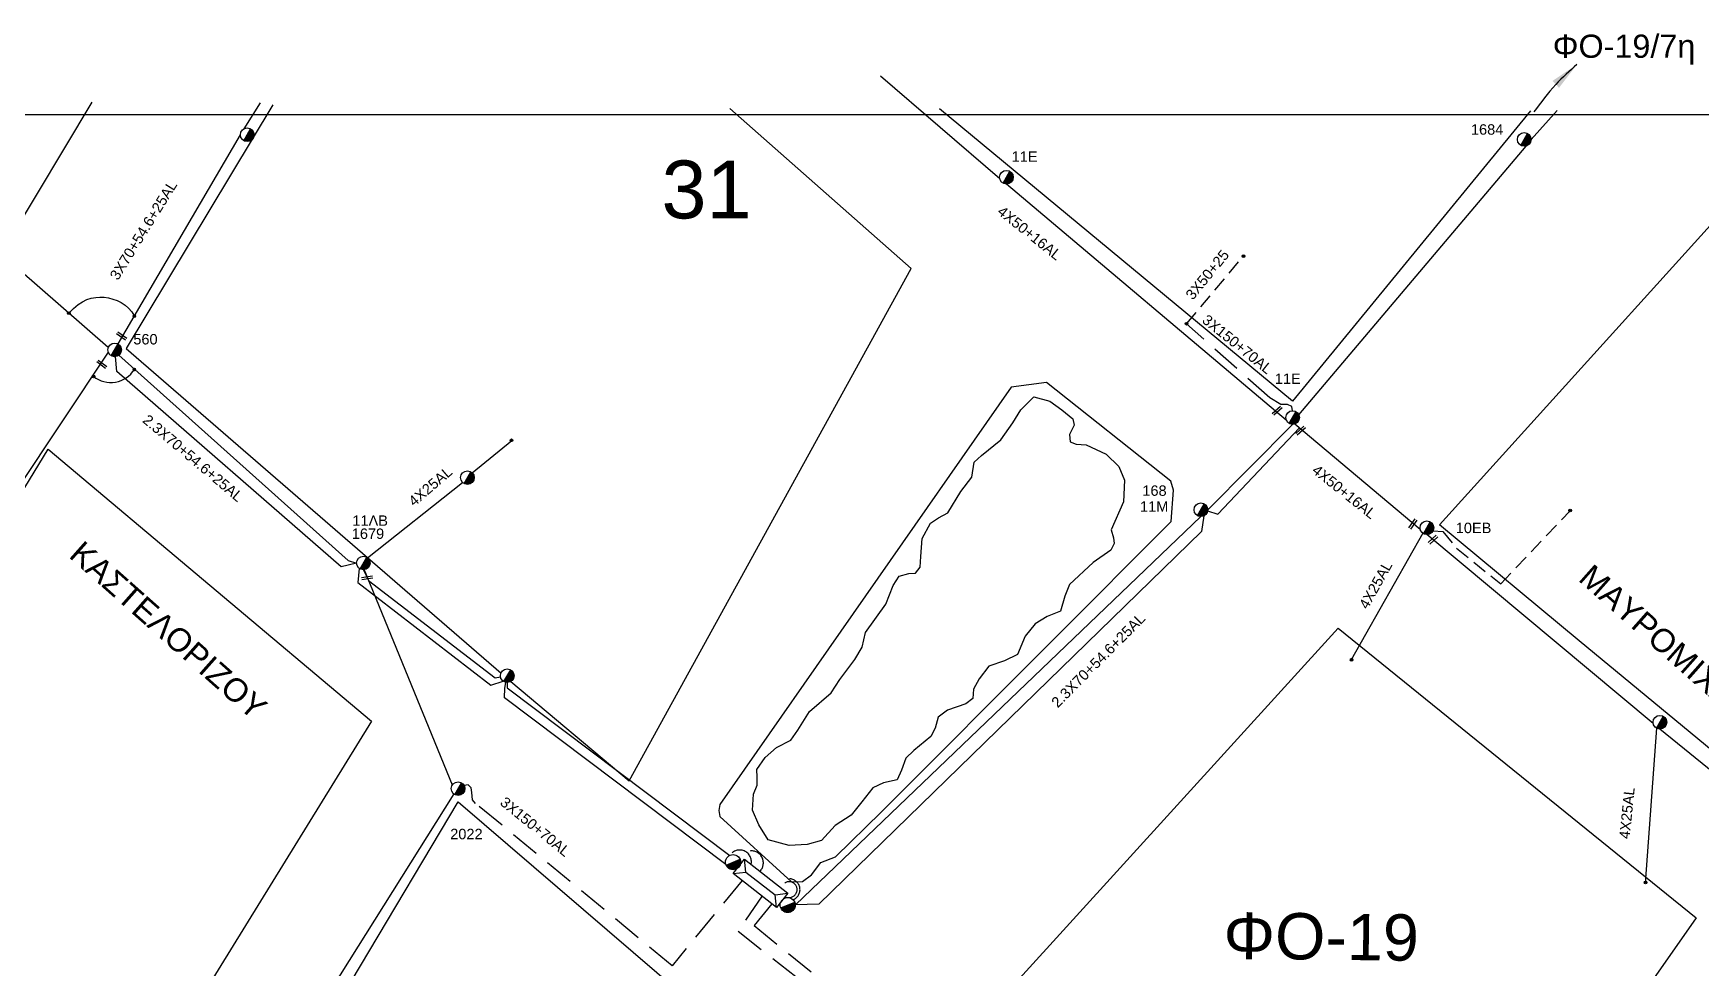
# Model space of a CAD drawing. Header units: millimetres. Extents: x 926 to 2032, y 728 to 1260.
# Drawn here: x 1301.7 to 1445.7, y 1177 to 1257.6 of the extents above; entities that cross this region are included whole.
import ezdxf

# ---------------------------------------------------------------- set-up
doc = ezdxf.new("R2010")
doc.units = ezdxf.units.MM
doc.linetypes.add('DASHED', pattern=[19.05, 12.7, -6.35])
doc.linetypes.add('HIDDEN', pattern=[9.525, 6.35, -3.175])
for name, color, linetype in [('Άγνωστα', 7, 'Continuous'), ('Γέφυρες Εναέριου Δικτύου', 7, 'Continuous'), ('Γυμνά εναέρια ΧΤ και ΦΟΠ (3Φ)   4x50+16AL', 7, 'Continuous'), ('Επιγραφές - Σχήματα', 7, 'Continuous'), ('Καλώδια ΧΤ   3x150+70AL', 7, 'DASHED'), ('Καλώδια ΧΤ   3x150AL+50XLPE', 7, 'DASHED'), ('Μηχανική τομή', 7, 'Continuous'), ('Στύλος ΦΜ', 7, 'Continuous'), ('Στύλος ΦΜ @ 1', 7, 'Continuous'), ('Συνδέσεις', 7, 'Continuous'), ('Συνεστραμμένα ΧΤ   3x70+54.6+25 AL', 7, 'SYN_LINE'), ('Υποσταθμός εναέριος 2 στύλων', 7, 'Continuous'), ('Υποσταθμός πόλεως', 7, 'Continuous'), ('Υπόβαθρο ΔΕΗ', 7, 'Continuous'), ('Υπόγεια Καλώδια Δικτύου ΧΤ   .15', 7, 'DASHED')]:
    doc.layers.add(name, color=color, linetype=linetype)
doc.styles.get("Standard").update_dxf_attribs({"font": 'arial.ttf'})
doc.linetypes.add('REMA', pattern='A,0.1,[130,ltypeshp.shx,S=0.1,R=0,X=0,Y=0.1],0.15,0.1,[130,ltypeshp.shx,S=0.05,R=0,X=0,Y=0.05],0.15', length=0.5)
doc.linetypes.add('SYN_LINE', pattern='A,0.5,-0.0001,["/\\/\\/\\/",Standard,S=0.1,R=0,X=0,Y=-0.05],-0.25', length=0.7501)
doc.dimstyles.new('ISO-25', dxfattribs={"dimtxt": 2.5, "dimasz": 2.5, "dimexe": 1.25, "dimexo": 0.625, "dimtad": 1, "dimtxsty": 'Standard', "dimcen": 2.5, "dimadec": 0, "dimazin": 0, "dimtfac": 1, "dimtmove": 0, "dimatfit": 3, "dimfxl": 1, "dimarcsym": 0})

# ---------------------------------------------------------------- blocks, each defined once
blk = doc.blocks.new('ΥΠΑΡΧΩΝ ΤΣΙΜΕΝΤΕΝΙΟΣ ΣΤΥΛΟΣ')
at = {"layer": 'Στύλος ΦΜ'}
blk.add_hatch(color=256, dxfattribs=at).paths.add_polyline_path([(-1.29, -2.28, 0.574793), (2.62, 0, 0.268822), (1.3, 2.27)])
blk.add_line((-1.29, -2.28), (1.3, 2.27), dxfattribs=at)
blk.add_circle((0, 0), 2.62, dxfattribs=at)
at = {"layer": 'Στύλος ΦΜ', "flags": 4}
for tag, p in [('ΤΥΠΟΣ', (-4.91, 3.03)), ('ΑΡΙΘΜΟΣ', (-4.68, 8.05))]:
    blk.add_attdef(tag, p, '', height=4, dxfattribs=at)
blk = doc.blocks.new('ΜΗΧΑΝΙΚΗ ΤΟΜΗ')
at = {"layer": 'Μηχανική τομή', "ltscale": 40}
for p, q in [((-1.89, 0.78), (1.89, 0.78)), ((1.89, 0), (-1.89, 0))]:
    blk.add_line(p, q, dxfattribs=at)
blk = doc.blocks.new('_ΣΥΝΔΕΣΗ')
at = {"layer": 'Συνδέσεις', "linetype": 'SYN_LINE', "ltscale": 40}
blk.add_hatch(color=256, dxfattribs=at).paths.add_polyline_path([(0.5, -0.01, 1), (-0.5, -0.01, 1)])
at = {"layer": 'Συνδέσεις'}
blk.add_circle((0, -0.01), 0.5, dxfattribs=at)
blk = doc.blocks.new('ΥΠΟΣΤΑΘΜΟΣ ΕΝΑΕΡΙΟΣ ΕΠΙ 2 ΣΤΥΛΩΝ')
at = {"layer": 'Υποσταθμός εναέριος 2 στύλων', "linetype": 'Continuous'}
for points in [[(-11.97, -2.11, 0.574793), (-8.45, -0.07, 0.268822), (-9.64, 1.98)], [(9.68, -2.15, 0.574793), (13.19, -0.1, 0.268822), (12.01, 1.95)]]:
    blk.add_hatch(color=256, dxfattribs=at).paths.add_polyline_path(points)
for p, q in [((-11.97, -2.11), (-9.64, 1.98)), ((9.68, -2.15), (12.01, 1.95))]:
    blk.add_line(p, q, dxfattribs=at)
for centre in [(-10.81, -0.07), (10.84, -0.1)]:
    blk.add_circle(centre, 2.36, dxfattribs=at)
at = {"layer": 'Υποσταθμός πόλεως', "linetype": 'Continuous', "ltscale": 40}
blk.add_lwpolyline([(-8.57, 2.82), (8.57, 2.82), (8.57, -2.82), (-8.57, -2.82)], close=True, dxfattribs=at)
for points in [[(-5.75, 0), (-8.57, 2.82)], [(-8.57, -2.82), (-5.75, 0)], [(-5.75, 0), (5.75, 0)], [(5.75, 0), (8.57, 2.82)], [(8.57, -2.82), (5.75, 0)]]:
    blk.add_lwpolyline(points, dxfattribs=at)
at = {"layer": 'Υποσταθμός εναέριος 2 στύλων', "ltscale": 40, "flags": 1}
for tag, p in [('ΜΕΤΑΣΧΗΜΑΤΙΣΜΟΣ', (14.09, 2.51)), ('ΙΣΧΥΣ', (14.07, -0.28)), ('ΑΡΙΘΜΟΣ', (14.19, -3))]:
    blk.add_attdef(tag, p, '', height=1.8, dxfattribs=at)
blk = doc.blocks.new('A$C03030D87')
at = {"layer": 'Συνδέσεις', "xscale": 0.4500000000000455, "yscale": 0.4500000000000455, "zscale": 0.4500000000000455}
blk.add_blockref('_ΣΥΝΔΕΣΗ', (0.23, 0.23), dxfattribs=at)
blk = doc.blocks.new('A$C15887364')
at = {"layer": 'Συνδέσεις', "xscale": 0.4500000000000455, "yscale": 0.4500000000000455, "zscale": 0.4500000000000455}
blk.add_blockref('_ΣΥΝΔΕΣΗ', (0.23, 0.23), dxfattribs=at)
blk = doc.blocks.new('A$C22A139D4')
at = {"layer": 'Συνδέσεις', "xscale": 0.4500000000000455, "yscale": 0.4500000000000455, "zscale": 0.4500000000000455}
blk.add_blockref('_ΣΥΝΔΕΣΗ', (0.23, 0.23), dxfattribs=at)

msp = doc.modelspace()

# ---------------------------------------------------------------- linework, layer by layer
at = {"layer": 'Άγνωστα', "color": 27, "linetype": 'SYN_LINE', "ltscale": 20}
for points in [[(1385.16, 1245.06), (1374.85, 1253.94)], [(1409.9, 1224.24), (1385.73, 1244.62)], [(1421.7, 1214.47), (1415.5, 1203.54)], [(1441.88, 1197.64), (1440.91, 1184.27)]]:
    msp.add_lwpolyline(points, dxfattribs=at)
at = {"layer": 'Άγνωστα', "color": 27, "linetype": 'HIDDEN', "ltscale": 0.2}
for points in [[(1401.29, 1232.55), (1406.2, 1238.39)], [(1422.58, 1214.68), (1423.42, 1214.61), (1424.61, 1213.17), (1428.42, 1210.1), (1434.42, 1216.41)]]:
    msp.add_lwpolyline(points, dxfattribs=at)
at = {"layer": 'Άγνωστα', "color": 151, "linetype": 'SYN_LINE', "ltscale": 20}
for points in [[(1339.59, 1219.69), (1343.01, 1222.49)], [(1330.56, 1212.35), (1338.76, 1218.84)]]:
    msp.add_lwpolyline(points, dxfattribs=at)
at = {"layer": 'Γέφυρες Εναέριου Δικτύου'}
msp.add_lwpolyline([(1304.75, 1233.47), (1305.15, 1233.88), (1305.55, 1234.21), (1305.94, 1234.46), (1306.32, 1234.64), (1306.69, 1234.77), (1307.07, 1234.83), (1307.44, 1234.86), (1307.81, 1234.84), (1308.19, 1234.78), (1308.56, 1234.69), (1308.93, 1234.56), (1309.28, 1234.39), (1309.61, 1234.17), (1309.91, 1233.91), (1310.18, 1233.59), (1310.41, 1233.22)], dxfattribs=at)
msp.add_arc((1308.38, 1229.86), 2.38, 231.0879, 328.4738, dxfattribs=at)
at = {"layer": 'Γυμνά εναέρια ΧΤ και ΦΟΠ (3Φ)   4x50+16AL', "color": 27}
msp.add_lwpolyline([(1410.64, 1223.91), (1421.47, 1214.83)], dxfattribs=at)
at = {"layer": 'Επιγραφές - Σχήματα'}
msp.add_lwpolyline([(942.21, 1250.61), (1940.69, 1250.61), (1940.69, 743.76), (942.21, 743.76)], close=True, dxfattribs=at)
at = {"layer": 'Επιγραφές - Σχήματα', "color": 151, "linetype": 'DASHED', "ltscale": 0.2}
msp.add_arc((1362.69, 1186.11), 1.01, 346.6409, 146.7466, dxfattribs=at)
at = {"layer": 'Επιγραφές - Σχήματα', "color": 1, "linetype": 'DASHED', "ltscale": 0.2}
msp.add_arc((1363.71, 1186.01), 1.03, 314.6123, 162.7185, dxfattribs=at)
at = {"layer": 'Επιγραφές - Σχήματα', "color": 27, "linetype": 'DASHED', "ltscale": 0.2}
msp.add_arc((1366.97, 1183.7), 0.932, 291.4457, 161.6707, dxfattribs=at)
at = {"layer": 'Επιγραφές - Σχήματα', "color": 2, "linetype": 'DASHED', "ltscale": 0.2}
msp.add_arc((1366.97, 1183.7), 0.682, 269.7905, 169.3744, dxfattribs=at)
at = {"layer": 'Καλώδια ΧΤ   3x150+70AL', "color": 27, "ltscale": 0.2}
msp.add_lwpolyline([(1410.45, 1225.05), (1410.39, 1225.4), (1410, 1225.58), (1409.44, 1225.59), (1408.47, 1226.15), (1401.29, 1232.55)], dxfattribs=at)
at = {"layer": 'Καλώδια ΧΤ   3x150+70AL', "color": 30, "ltscale": 0.2}
msp.add_lwpolyline([(1362.91, 1184.49), (1356.85, 1177.12), (1339.88, 1191.14), (1339.62, 1191.45), (1339.56, 1192.09), (1339.49, 1192.48), (1339.23, 1192.74), (1338.9, 1192.68)], dxfattribs=at)
at = {"layer": 'Καλώδια ΧΤ   3x150AL+50XLPE', "color": 85, "ltscale": 0.2}
msp.add_lwpolyline([(1364.62, 1183.16), (1362.55, 1180.11), (1377.92, 1168.06), (1374.88, 1162.95)], dxfattribs=at)
at = {"layer": 'Συνεστραμμένα ΧΤ   3x70+54.6+25 AL', "color": 1, "ltscale": 20}
for points in [[(1319.89, 1249.4), (1321.3, 1251.63)], [(1308.15, 1230.5), (1286.56, 1249.33)], [(1309, 1230.81), (1319.57, 1248.87)], [(1329.6, 1211.9), (1328.26, 1211.57), (1308.9, 1228.43), (1308.77, 1229.72)], [(1329.83, 1211.43), (1329.7, 1210.23), (1341.19, 1201.36), (1342.25, 1201.71)], [(1361.5, 1185.87), (1342.39, 1200.27), (1342.4, 1201.1), (1342.5, 1201.59)]]:
    msp.add_lwpolyline(points, dxfattribs=at)
at = {"layer": 'Συνεστραμμένα ΧΤ   3x70+54.6+25 AL', "color": 2, "ltscale": 20}
for points in [[(1410.99, 1224.68), (1430.62, 1247.9)], [(1410.45, 1223.87), (1403.12, 1216.5)], [(1402.53, 1215.91), (1367.5, 1182.4)]]:
    msp.add_lwpolyline(points, dxfattribs=at)
at = {"layer": 'Συνεστραμμένα ΧΤ   3x70+54.6+25 AL', "color": 151, "ltscale": 20}
for points in [[(1308.15, 1230.11), (1292.23, 1206.22)], [(1309.07, 1229.84), (1328.87, 1212.12), (1329.6, 1211.9)], [(1330.19, 1211.31), (1330.62, 1210.38), (1341.58, 1201.98), (1342.04, 1202.06)], [(1342.62, 1201.58), (1342.62, 1201.13), (1361.84, 1186.66)]]:
    msp.add_lwpolyline(points, dxfattribs=at)
at = {"layer": 'Συνεστραμμένα ΧΤ   3x70+54.6+25 AL', "color": 27, "ltscale": 20}
for points in [[(1403.11, 1216.4), (1404, 1216.11), (1411.03, 1223.58)], [(1402.79, 1215.97), (1402.57, 1214.62), (1369.53, 1182.45), (1367.5, 1182.4)], [(1441.59, 1198.05), (1422.05, 1214.35)], [(1460.76, 1182.47), (1442.17, 1197.56)]]:
    msp.add_lwpolyline(points, dxfattribs=at)
at = {"layer": 'Συνεστραμμένα ΧΤ   3x70+54.6+25 AL', "color": 30, "ltscale": 20}
for points in [[(1330.26, 1211.31), (1337.87, 1192.74)], [(1337.99, 1191.97), (1327.4, 1175.11)]]:
    msp.add_lwpolyline(points, dxfattribs=at)
at = {"layer": 'Υπόβαθρο ΔΕΗ'}
for points in [[(1285.35, 1251.92), (1299.6, 1239.72), (1306.77, 1251.69)], [(1322.36, 1251.47), (1309.71, 1230.41), (1333.34, 1209.96), (1342.08, 1202.4)], [(1485.64, 1164.59), (1485.13, 1163.96), (1435.2, 1205.17), (1423.14, 1215.2), (1456.04, 1251.56), (1516.03, 1205.64), (1485.64, 1164.59)], [(1342.93, 1201.67), (1353.15, 1193.08), (1377.51, 1237.32), (1361.85, 1251.13)], [(1431, 1250.95), (1410.44, 1225.87), (1379.95, 1251.12)], [(1431.04, 1248.47), (1433.29, 1250.97)], [(1292.86, 1205.19), (1302.97, 1221.74), (1330.9, 1198.25), (1309.14, 1162.95)], [(1377.22, 1162.95), (1381.95, 1170.63), (1414.38, 1206.28), (1445.29, 1181.27), (1432.48, 1162.95)], [(1321.5, 1162.95), (1338.39, 1191.29), (1362.07, 1170.93), (1357.26, 1162.95)]]:
    msp.add_lwpolyline(points, dxfattribs=at)
at = {"layer": 'Υπόβαθρο ΔΕΗ', "linetype": 'REMA', "ltscale": 8}
for points in [[(1360.98, 1191.04), (1360.89, 1190.52), (1360.98, 1190.02), (1367.17, 1184.36), (1368.13, 1184.4), (1368.9, 1184.99), (1369.71, 1186.03), (1370.96, 1186.54), (1374.92, 1190.39), (1389.86, 1205.34), (1399.95, 1215.48), (1400.16, 1218.2), (1399.93, 1218.97), (1389.18, 1227.49), (1386.14, 1227.08)], [(1386.14, 1227.08), (1360.98, 1191.04)], [(1389.25, 1207.27), (1388.2, 1206.66), (1387.36, 1205.58), (1386.69, 1204), (1385.57, 1203.46), (1384.21, 1203), (1383.37, 1201.9), (1382.9, 1201), (1382.84, 1200.21), (1382.21, 1199.73), (1380.63, 1199.18), (1379.83, 1198.58), (1379.57, 1197.65), (1379.2, 1196.92), (1377.74, 1195.7), (1377.05, 1195.04), (1376.68, 1194.01), (1376.29, 1193.19), (1375.12, 1192.93), (1374.18, 1192.49), (1373.25, 1191.29), (1372.31, 1190.13), (1370.94, 1189.25), (1369.76, 1187.93), (1368.52, 1187.6), (1366.97, 1187.5), (1365.15, 1187.99), (1364.34, 1189.29), (1363.8, 1190.55), (1363.89, 1191.93), (1364.21, 1192.73), (1364.2, 1193.41), (1364.17, 1194.07), (1364.89, 1195.12), (1365.87, 1195.96), (1367.11, 1196.61), (1367.72, 1197.46), (1368.73, 1199.07), (1370.6, 1200.68), (1371.35, 1201.83), (1372.64, 1203.57), (1373.28, 1204.63), (1373.56, 1205.91), (1375.31, 1208.34), (1375.96, 1209.95), (1376.47, 1210.77), (1377.3, 1211), (1377.88, 1211.03), (1378.27, 1211.54), (1378.33, 1212.45), (1378.46, 1214.02), (1379.16, 1215.34), (1379.86, 1215.81), (1380.66, 1216.24), (1381.79, 1218.07), (1382.73, 1219.3), (1382.95, 1220.62), (1383.57, 1221.18), (1385.25, 1222.54), (1386.28, 1223.99), (1386.98, 1225.13), (1388.09, 1226.24)]]:
    msp.add_lwpolyline(points, dxfattribs=at)
at = {"layer": 'Υπόβαθρο ΔΕΗ', "linetype": 'REMA', "ltscale": 8, "flags": 128}
msp.add_lwpolyline([(1388.09, 1226.24), (1389.47, 1225.87), (1390.53, 1225.12), (1391.48, 1224.34), (1391.59, 1223.79), (1391.19, 1223), (1391.23, 1222.35), (1391.74, 1222.15), (1392.62, 1222.1), (1394.34, 1221.3), (1395.45, 1220.23), (1395.94, 1219.06), (1395.83, 1217.17), (1394.79, 1214.75), (1394.97, 1214.08), (1395.03, 1213.58), (1394.75, 1213), (1393.23, 1211.94), (1391.17, 1210.04), (1390.78, 1209.05), (1390.39, 1207.73), (1389.25, 1207.27)], dxfattribs=at)
at = {"layer": 'Υπόγεια Καλώδια Δικτύου ΧΤ   .15', "color": 133, "ltscale": 0.2}
msp.add_lwpolyline([(1365.48, 1182.48), (1363.94, 1180.59), (1378.56, 1168.74), (1378.78, 1168.71), (1378.96, 1168.74)], dxfattribs=at)

# ---------------------------------------------------------------- block references
at = {"layer": 'Επιγραφές - Σχήματα', "xscale": 0.5, "yscale": 0.5, "zscale": 0.5}
for name, p in [('A$C15887364', (1434.31, 1216.32)), ('A$C03030D87', (1415.43, 1203.43)), ('A$C22A139D4', (1440.82, 1184.2))]:
    msp.add_blockref(name, p, dxfattribs=at)
at = {"layer": 'Μηχανική τομή'}
for p, xscale, yscale, zscale, rotation in [((1309.26, 1231.42), 0.250000000000129, 0.250000000000129, 0.250000000000129, 323.8346540111081), ((1307.54, 1228.98), 0.250000000000129, 0.250000000000129, 0.250000000000129, 323.8346540111081), ((1409.05, 1225.13), 0.2500000000002127, 0.2500000000002127, 0.2500000000002127, 221.1677444138987), ((1411.07, 1223.4), 0.2500000000002127, 0.2500000000002127, 0.2500000000002127, 221.1677444138987), ((1420.91, 1215.21), 0.2500000000002264, 0.2500000000002264, 0.2500000000002264, 54.40079787723913), ((1422.64, 1213.84), 0.2500000000001569, 0.2500000000001569, 0.2500000000001569, 42.97738383708113), ((1330.5, 1210.72), 0.2500000000001917, 0.2500000000001917, 0.2500000000001917, 188.6105149931383)]:
    msp.add_blockref('ΜΗΧΑΝΙΚΗ ΤΟΜΗ', p, dxfattribs=dict(at, xscale=xscale, yscale=yscale, zscale=zscale, rotation=rotation))
at = {"layer": 'Στύλος ΦΜ @ 1', "ltscale": 40, "xscale": 0.2249999999999091, "yscale": 0.2249999999999091, "zscale": 0.2249999999999091}
for p in [(1320.16, 1248.87), (1339.18, 1219.27), (1342.62, 1202.17), (1442.17, 1198.15)]:
    msp.add_blockref('ΥΠΑΡΧΩΝ ΤΣΙΜΕΝΤΕΝΙΟΣ ΣΤΥΛΟΣ', p, dxfattribs=at)
at = {"layer": 'Στύλος ΦΜ @ 1', "ltscale": 40}
ref = msp.add_blockref('ΥΠΑΡΧΩΝ ΤΣΙΜΕΝΤΕΝΙΟΣ ΣΤΥΛΟΣ', (1430.45, 1248.47), dxfattribs=dict(at, xscale=0.2249999999999091, yscale=0.2249999999999091, zscale=0.2249999999999091))
ref.add_attrib('ΤΥΠΟΣ', '1684', (1425.85, 1248.88), dxfattribs={"layer": 'Στύλος ΦΜ', "height": 0.9, "flags": 4})
ref = msp.add_blockref('ΥΠΑΡΧΩΝ ΤΣΙΜΕΝΤΕΝΙΟΣ ΣΤΥΛΟΣ', (1385.73, 1245.21), dxfattribs=dict(at, xscale=0.2249999999999091, yscale=0.2249999999999091, zscale=0.2249999999999091))
ref.add_attrib('ΤΥΠΟΣ', '11E', (1386.18, 1246.54), dxfattribs={"layer": 'Στύλος ΦΜ', "height": 0.9, "flags": 4})
ref = msp.add_blockref('ΥΠΑΡΧΩΝ ΤΣΙΜΕΝΤΕΝΙΟΣ ΣΤΥΛΟΣ', (1308.71, 1230.3), dxfattribs=dict(at, xscale=0.2249999999999091, yscale=0.2249999999999091, zscale=0.2249999999999091))
ref.add_attrib('ΤΥΠΟΣ', '560', (1310.32, 1230.77), dxfattribs={"layer": 'Στύλος ΦΜ', "height": 0.9, "flags": 4})
ref = msp.add_blockref('ΥΠΑΡΧΩΝ ΤΣΙΜΕΝΤΕΝΙΟΣ ΣΤΥΛΟΣ', (1410.45, 1224.46), dxfattribs=dict(at, xscale=0.2249999999999091, yscale=0.2249999999999091, zscale=0.2249999999999091))
ref.add_attrib('ΤΥΠΟΣ', '11E', (1408.91, 1227.36), dxfattribs={"layer": 'Στύλος ΦΜ', "height": 0.9, "flags": 4})
ref = msp.add_blockref('ΥΠΑΡΧΩΝ ΤΣΙΜΕΝΤΕΝΙΟΣ ΣΤΥΛΟΣ', (1402.53, 1216.5), dxfattribs=dict(at, xscale=0.2249999999999091, yscale=0.2249999999999091, zscale=0.2249999999999091))
ref.add_attrib('ΤΥΠΟΣ', '11Μ', (1397.27, 1216.33), dxfattribs={"layer": 'Στύλος ΦΜ', "height": 0.9, "flags": 4})
ref.add_attrib('ΑΡΙΘΜΟΣ', '168', (1397.47, 1217.7), dxfattribs={"layer": 'Στύλος ΦΜ', "height": 0.9, "flags": 4})
ref = msp.add_blockref('ΥΠΑΡΧΩΝ ΤΣΙΜΕΝΤΕΝΙΟΣ ΣΤΥΛΟΣ', (1330.19, 1211.9), dxfattribs=dict(at, xscale=0.2249999999999091, yscale=0.2249999999999091, zscale=0.2249999999999091))
ref.add_attrib('ΤΥΠΟΣ', '1679', (1329.19, 1213.98), dxfattribs={"layer": 'Στύλος ΦΜ', "height": 0.9, "flags": 4})
ref.add_attrib('ΑΡΙΘΜΟΣ', '11ΛB', (1329.24, 1215.11), dxfattribs={"layer": 'Στύλος ΦΜ', "height": 0.9, "flags": 4})
ref = msp.add_blockref('ΥΠΑΡΧΩΝ ΤΣΙΜΕΝΤΕΝΙΟΣ ΣΤΥΛΟΣ', (1422.05, 1214.94), dxfattribs=dict(at, xscale=0.2249999999999091, yscale=0.2249999999999091, zscale=0.2249999999999091))
ref.add_attrib('ΤΥΠΟΣ', '10EB', (1424.54, 1214.48), dxfattribs={"layer": 'Στύλος ΦΜ', "height": 0.9, "flags": 4})
ref = msp.add_blockref('ΥΠΑΡΧΩΝ ΤΣΙΜΕΝΤΕΝΙΟΣ ΣΤΥΛΟΣ', (1338.37, 1192.42), dxfattribs=dict(at, xscale=0.2249999999999091, yscale=0.2249999999999091, zscale=0.2249999999999091))
ref.add_attrib('ΤΥΠΟΣ', '2022', (1337.69, 1188.05), dxfattribs={"layer": 'Στύλος ΦΜ', "height": 0.9, "flags": 4})
at = {"layer": 'Συνδέσεις'}
for p, xscale, yscale, zscale in [((1406.2, 1238.39), 0.2249999999999091, 0.2249999999999091, 0.2249999999999091), ((1304.75, 1233.47), 0.2250000000000227, 0.2250000000000227, 0.2250000000000227), ((1310.41, 1233.22), 0.2250000000000227, 0.2250000000000227, 0.2250000000000227), ((1401.29, 1232.56), 0.2249999999999091, 0.2249999999999091, 0.2249999999999091), ((1310.41, 1228.62), 0.2250000000000227, 0.2250000000000227, 0.2250000000000227), ((1306.89, 1228.01), 0.2250000000000227, 0.2250000000000227, 0.2250000000000227), ((1342.98, 1222.5), 0.2250000000000227, 0.2250000000000227, 0.2250000000000227)]:
    msp.add_blockref('_ΣΥΝΔΕΣΗ', p, dxfattribs=dict(at, xscale=xscale, yscale=yscale, zscale=zscale))
at = {"layer": 'Υποσταθμός εναέριος 2 στύλων', "xscale": 0.2770979262186385, "yscale": 0.2770979262186385, "zscale": 0.2770979262186385, "rotation": 322.0241175245262}
msp.add_blockref('ΥΠΟΣΤΑΘΜΟΣ ΕΝΑΕΡΙΟΣ ΕΠΙ 2 ΣΤΥΛΩΝ', (1364.49, 1184.24), dxfattribs=at)

# ---------------------------------------------------------------- texts
at = {"layer": 'Γυμνά εναέρια ΧΤ και ΦΟΠ (3Φ)   4x50+16AL', "color": 7, "insert": (1412.61, 1220.46), "char_height": 0.9, "width": 84.1859, "attachment_point": 1, "rotation": 321.4336}
msp.add_mtext('4X50+16AL', dxfattribs=at)
at = {"layer": 'Επιγραφές - Σχήματα', "attachment_point": 1}
for s, insert, char_height, width in [('ΦΟ-19/7η', (1432.91, 1257.52), 2, 22.6323), ('31', (1355.94, 1246.65), 5, 6.5427)]:
    msp.add_mtext(s, dxfattribs=dict(at, insert=insert, char_height=char_height, width=width))
at = {"layer": 'Επιγραφές - Σχήματα', "color": 7, "char_height": 0.9, "width": 84.1859, "attachment_point": 1}
for s, insert, rotation in [('4X50+16AL', (1385.43, 1242.8), 321.4336), ('3X50+25', (1401.13, 1235.11), 50.8431), ('4X25AL', (1333.98, 1217.41), 40.6052), ('4X25AL', (1416.13, 1208.28), 60.6977), ('4X25AL', (1438.65, 1188.13), 84.1372)]:
    msp.add_mtext(s, dxfattribs=dict(at, insert=insert, rotation=rotation))
at = {"layer": 'Επιγραφές - Σχήματα', "width": 22.6323, "attachment_point": 1}
for s, insert, char_height, rotation in [('ΚΑΣΤΕΛΟΡΙΖΟΥ', (1305.99, 1213.95), 2, 318.4411), ('ΜΑΥΡΟΜΙΧΑΛΕΩΝ', (1436.36, 1211.93), 2, 318.4411), ('ΦΟ-19', (1404.5, 1181.75), 4, 359.3184)]:
    msp.add_mtext(s, dxfattribs=dict(at, insert=insert, char_height=char_height, rotation=rotation))
at = {"layer": 'Καλώδια ΧΤ   3x150+70AL', "color": 7, "char_height": 0.9, "width": 84.1859, "attachment_point": 1}
for insert, rotation in [((1403.12, 1233.43), 321.1258), ((1342.49, 1191.79), 320.8888)]:
    msp.add_mtext('3X150+70AL', dxfattribs=dict(at, insert=insert, rotation=rotation))
at = {"layer": 'Συνεστραμμένα ΧΤ   3x70+54.6+25 AL', "color": 7, "char_height": 0.9, "width": 84.1859, "attachment_point": 1}
for s, insert, rotation in [('3X70+54.6+25AL', (1308.23, 1236.72), 58.1872), ('2.3X70+54.6+25AL', (1311.63, 1224.8), 319.7694), ('2.3X70+54.6+25AL', (1389.52, 1199.98), 45.1469)]:
    msp.add_mtext(s, dxfattribs=dict(at, insert=insert, rotation=rotation))

# ---------------------------------------------------------------- leaders
at = {"layer": 'Επιγραφές - Σχήματα', "path_type": 1}
msp.add_leader([(1435, 1254.94), (1433.17, 1253.22), (1431.29, 1250.85)], dimstyle='ISO-25', override={"dimgap": 0.625, "dimtad": 0}, dxfattribs=at)

doc.saveas('drawing.dxf')
